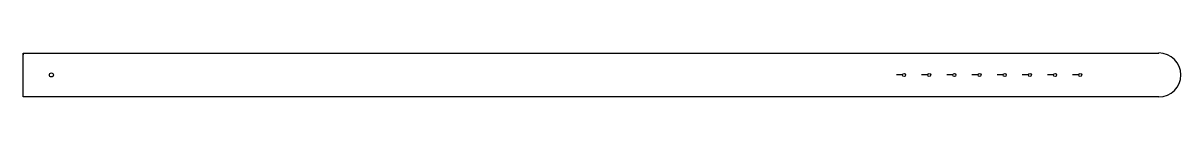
# Model space of a CAD drawing. Header units: millimetres. Extents: x 67 to 1217, y 5 to 48.
import ezdxf

# ---------------------------------------------------------------- set-up
doc = ezdxf.new("R2010")
doc.units = ezdxf.units.MM
doc.layers.get('0').update_dxf_attribs({"linetype": 'CONTINUOUS'})

msp = doc.modelspace()

# ---------------------------------------------------------------- linework, layer by layer
for p, q in [((67.3, 48.2), (67.3, 46.4)), ((67.3, 4.5), (67.3, 48.2)), ((67.3, 48.2), (1195.4, 48.2)), ((67.3, 4.5), (67.3, 48.2)), ((940.8, 26.4), (934.8, 26.4)), ((965.8, 26.4), (959.8, 26.4)), ((990.8, 26.4), (984.8, 26.4)), ((1015.8, 26.4), (1009.8, 26.4)), ((1040.8, 26.4), (1034.8, 26.4)), ((1065.8, 26.4), (1059.8, 26.4)), ((1090.8, 26.4), (1084.8, 26.4)), ((1115.8, 26.4), (1109.8, 26.4)), ((1217.3, 26.4), (1217.3, 26.4)), ((67.3, 4.5), (67.3, 6.4)), ((1195.4, 4.5), (67.3, 4.5))]:
    msp.add_line(p, q)
for centre, radius in [((95.3, 26.4), 2), ((942.3, 26.4), 1.5), ((967.3, 26.4), 1.5), ((992.3, 26.4), 1.5), ((1017.3, 26.4), 1.5), ((1042.3, 26.4), 1.5), ((1067.3, 26.4), 1.5), ((1092.3, 26.4), 1.5), ((1117.3, 26.4), 1.5), ((1117.3, 26.4), 1.5)]:
    msp.add_circle(centre, radius)
msp.add_arc((1195.4, 26.4), 21.9, -90, 90)

doc.saveas('drawing.dxf')
